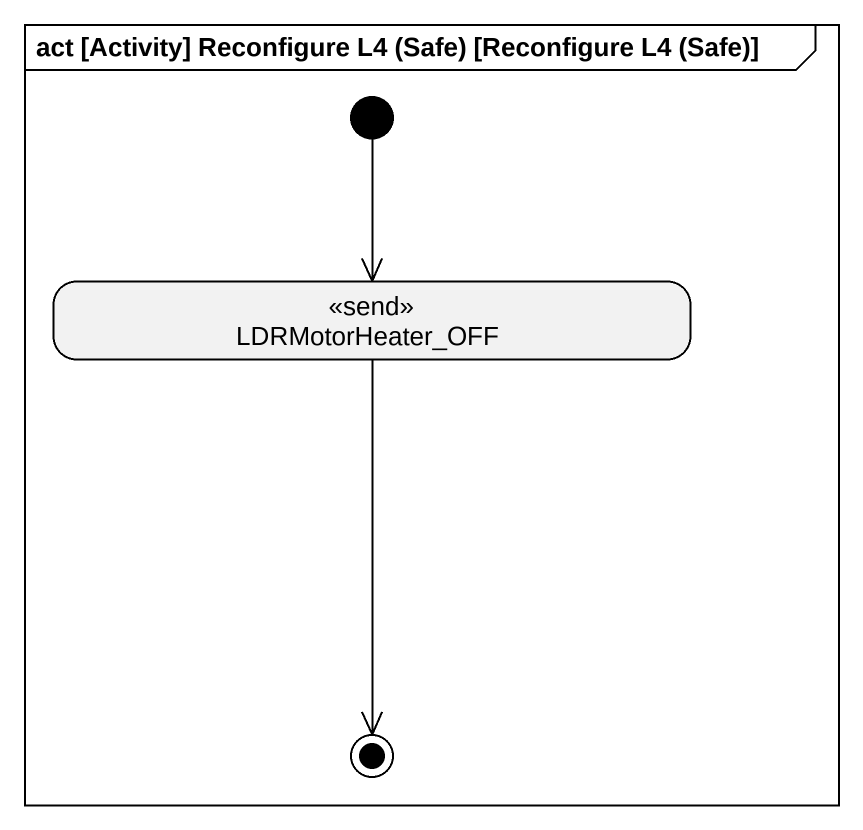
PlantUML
@startuml
mainframe act [Activity] Reconfigure L4 (Safe) [Reconfigure L4 (Safe)]
hide empty description
state LDRMotorHeater_OFF <<send>>
[*] --> LDRMotorHeater_OFF
LDRMotorHeater_OFF --> [*]
@enduml
